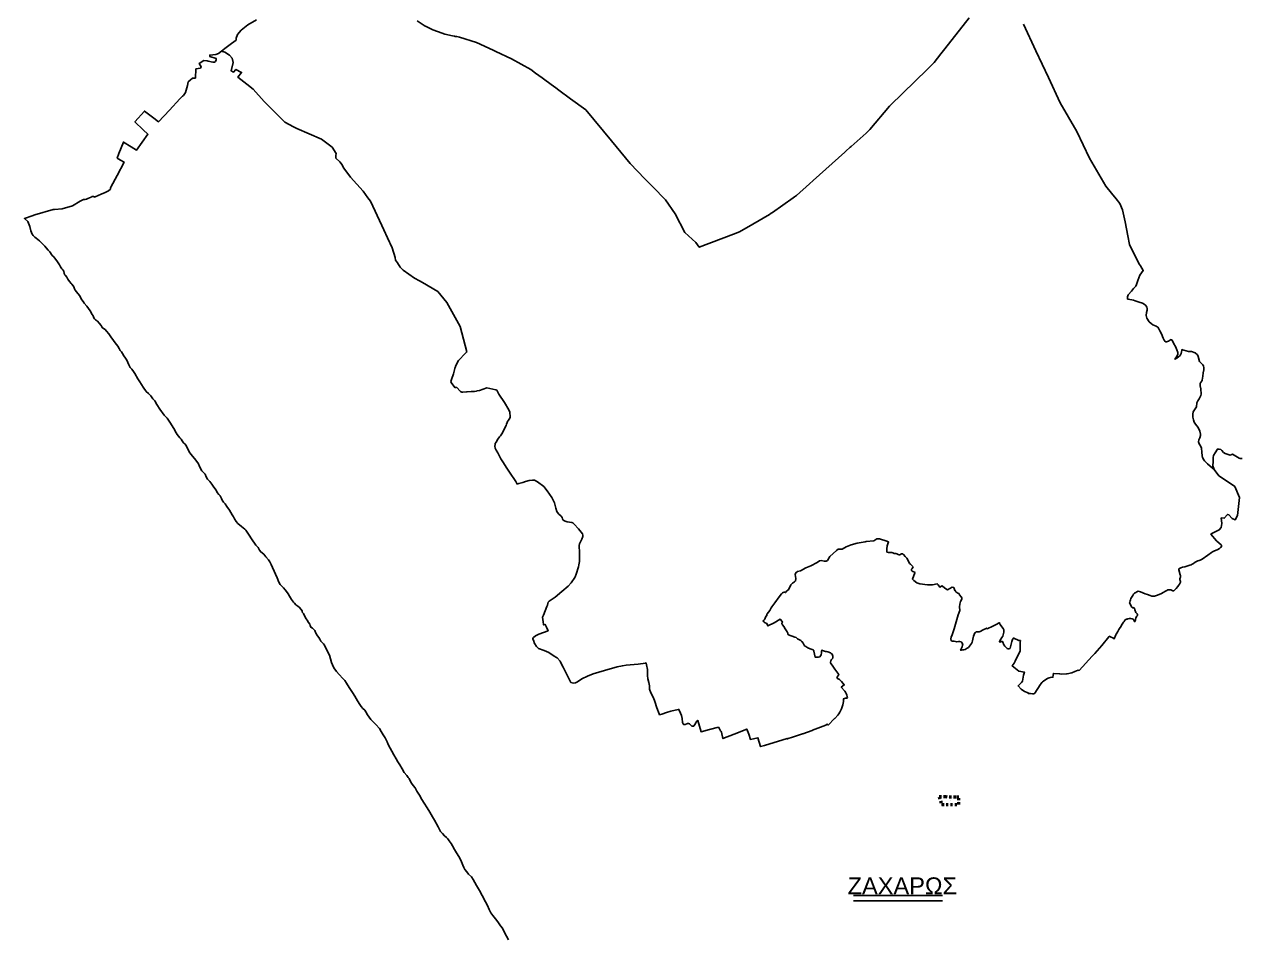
# Model space of a CAD drawing. Header units: metres. Extents: x 245125 to 394351, y 270578 to 4233311.
# Drawn here: x 286201 to 293415, y 4151223 to 4156643 of the extents above; entities that cross this region are included whole.
import ezdxf
from ezdxf.enums import TextEntityAlignment as Align
from ezdxf.lldxf.tags import DXFTag

# ---------------------------------------------------------------- set-up
doc = ezdxf.new("R2010")
doc.units = ezdxf.units.M
doc.linetypes.add('DASHDOT', pattern=[25.4, 12.7, -6.35, 0, -6.35])
for name, color, linetype in [('4495-(228-329)', 103, 'Continuous'), ('ASTOTA', 7, 'Continuous'), ('topo2013', 66, 'Continuous'), ('ΗΛΕΙΑ_Ονομασία ΟΤΑ_ΟΚΧΕ', 6, 'Continuous')]:
    doc.layers.add(name, color=color, linetype=linetype)
doc.styles.add('ARIAL', font='arial.ttf')
doc.styles.get("Standard").update_dxf_attribs({"font": 'arial.ttf'})
tags = doc.linetypes.add('HIDDEN', pattern=[0.375, 0.25, -0.125]).pattern_tags.tags
tags[6:7] = [DXFTag(74, 4), DXFTag(75, 0), DXFTag(340, '0'), DXFTag(46, 1.0), DXFTag(50, 0.0), DXFTag(44, 0.0), DXFTag(45, 0.0)]
tags[4:5] = [DXFTag(74, 4), DXFTag(75, 0), DXFTag(340, '0'), DXFTag(46, 1.0), DXFTag(50, 0.0), DXFTag(44, 0.0), DXFTag(45, 0.0)]

msp = doc.modelspace()

# ---------------------------------------------------------------- linework, layer by layer
at = {"layer": '4495-(228-329)', "color": 103}
for p, q in [((291114.3, 4151479), (291642.7, 4151479)), ((291114.3, 4151446.5), (291642.7, 4151446.5))]:
    msp.add_line(p, q, dxfattribs=at)
at = {"layer": 'ASTOTA', "color": 253, "linetype": 'HIDDEN', "ltscale": 300}
for points in [[(292122.6, 4156644.5), (292195, 4156487), (292270.2, 4156328.3), (292339.5, 4156178.5), (292438, 4156008.4), (292513.7, 4155849), (292610.4, 4155684.4), (292644.3, 4155641.7), (292670.2, 4155609.1), (292692.4, 4155581.1), (292708.5, 4155543.9), (292723.9, 4155472.7), (292740.1, 4155389.9), (292750.4, 4155337.5), (292790.2, 4155257.3), (292808.8, 4155219.9), (292815.8, 4155211.1), (292831.5, 4155184.5), (292832, 4155183.6), (292820.4, 4155170.3), (292812.2, 4155155.6), (292799.6, 4155124.5), (292792.1, 4155100.9), (292786.7, 4155091.9), (292773.5, 4155077.7), (292761, 4155061), (292742.2, 4155039), (292737.6, 4155028.6), (292737.8, 4155015.1), (292742.6, 4155014.1), (292774.4, 4155007.3), (292783.5, 4155004.9), (292790.3, 4155003), (292807.3, 4154995.7), (292826.9, 4154989.6), (292836.4, 4154984.4), (292845.9, 4154977), (292853.5, 4154966.5), (292854.9, 4154959.5), (292854.6, 4154949.5), (292851.7, 4154935.4), (292849.5, 4154916.9), (292851.8, 4154901.7), (292867, 4154880.3), (292878.5, 4154869.2), (292889.2, 4154862), (292897.8, 4154857.4), (292908.9, 4154853.1), (292913, 4154850.8), (292917.3, 4154847.9), (292921, 4154842.9), (292930.7, 4154826.8), (292939.9, 4154807.9), (292950.5, 4154782.1), (292955.9, 4154771.1), (292961.9, 4154762.8), (292964.2, 4154760.9), (292970.2, 4154760.5), (292975.6, 4154762.5), (292981.3, 4154765.3), (292992.6, 4154773.2), (292996.8, 4154774.2), (292999.7, 4154773.2), (293002, 4154770.9), (293013.5, 4154750.1), (293023.4, 4154732.6), (293029.8, 4154714.1), (293035.8, 4154698), (293036.9, 4154691.6), (293035.9, 4154687), (293033.7, 4154681.9), (293027.6, 4154671.7), (293023.6, 4154665.4), (293018.9, 4154658.1), (293030.9, 4154664.9), (293040.1, 4154671.7), (293045.7, 4154676.7), (293051.4, 4154683.8), (293055.6, 4154692.8), (293058.1, 4154701.2), (293059.8, 4154710.3), (293060.8, 4154715.6), (293063.7, 4154714.4), (293071.8, 4154710.9), (293099.3, 4154704.1), (293116.9, 4154703.2), (293138.8, 4154695), (293152.8, 4154684.7), (293157.1, 4154674), (293165.6, 4154644.6), (293173.3, 4154636), (293183.9, 4154624.8), (293188, 4154618), (293190.4, 4154607.4), (293189.7, 4154595.4), (293185.6, 4154577.5), (293185.1, 4154558.5), (293180.4, 4154534.6), (293178.7, 4154528.8), (293175.3, 4154524.6), (293170.7, 4154518.9), (293168.5, 4154515), (293167.8, 4154510), (293168.1, 4154505.6), (293168.5, 4154499.8), (293172.2, 4154482.7), (293173.6, 4154471.9), (293174.3, 4154460.9), (293173.8, 4154450), (293172.5, 4154443.9), (293167.7, 4154430.8), (293162.7, 4154422.3), (293155, 4154412), (293149.2, 4154400.4), (293147.1, 4154376.6), (293139.2, 4154363.6), (293126.8, 4154346.5), (293124.9, 4154331.5), (293126.2, 4154314.6), (293129.2, 4154299.2), (293134.2, 4154285.4), (293142.1, 4154272.3), (293157.4, 4154252.6), (293167.2, 4154231), (293171.4, 4154213.6), (293171.4, 4154206.7), (293166.4, 4154192.7), (293160.9, 4154179.3), (293158.4, 4154168.3), (293162.2, 4154156.8), (293170.7, 4154144.5), (293176.4, 4154131.4), (293178.8, 4154106.5), (293180.4, 4154085.7), (293182.3, 4154075.1), (293190.1, 4154062.3), (293195.4, 4154055.6), (293213.1, 4154038), (293227.2, 4154024.9), (293251, 4154003.5), (293279.7, 4153967.4), (293289.2, 4153960.8), (293373.8, 4153902.7), (293402.1, 4153837.3), (293389.6, 4153732.1), (293376, 4153705.3), (293358.6, 4153713.6), (293339.5, 4153735.9), (293330.9, 4153737.9), (293311.6, 4153715.7), (293293.7, 4153717.7), (293297.6, 4153683.2), (293292.9, 4153660.2), (293282.2, 4153647.6), (293269.8, 4153641.4), (293234, 4153622.1), (293232, 4153621), (293265.8, 4153580.7), (293296.1, 4153555.6), (293294.9, 4153549.9), (293293.3, 4153544.8), (293290.1, 4153541.3), (293284.2, 4153536.3), (293273.7, 4153530.3), (293249.8, 4153520.5), (293242.4, 4153516.8), (293236.3, 4153512.8), (293213.7, 4153496.2), (293180.5, 4153472.3), (293177, 4153470.2), (293173.4, 4153468.6), (293168.7, 4153466.8), (293163.8, 4153465.3), (293155.8, 4153462.1), (293151.3, 4153460.3), (293147.1, 4153458.5), (293143.6, 4153456.8), (293139.6, 4153454.2), (293129.2, 4153447.3), (293122.2, 4153443.4), (293114.9, 4153439.8), (293106.6, 4153436.6), (293095, 4153432.9), (293078.7, 4153428), (293064.8, 4153424.4), (293054, 4153421.6), (293049.6, 4153419.8), (293046.3, 4153418), (293044.8, 4153416.9), (293043.8, 4153415.9), (293043.1, 4153414.8), (293042.7, 4153413.5), (293042.7, 4153411.8), (293043, 4153409.3), (293050.8, 4153380.6), (293051.8, 4153376), (293052, 4153372), (293052, 4153367.2), (293051.6, 4153364.1), (293051, 4153361.8), (293048.6, 4153356.9), (293048.4, 4153355.1), (293048.4, 4153353), (293051.5, 4153340.7), (293051.9, 4153338.3), (293051.8, 4153336), (293051.4, 4153333.5), (293050.5, 4153331.8), (293046.5, 4153325.2), (293040.5, 4153316.6), (293036.6, 4153310.8), (293026.4, 4153299.5), (293014.6, 4153286.1), (293012.7, 4153284.7), (293011.6, 4153284.3), (293009.9, 4153284.2), (293008.1, 4153284.6), (293005.6, 4153285.9), (293002.9, 4153287.4), (292998.8, 4153289.3), (292994.9, 4153290.6), (292991, 4153291.2), (292987.1, 4153291.5), (292981.8, 4153291.3), (292977, 4153290), (292971, 4153287.9), (292963.7, 4153283.2), (292950, 4153275.7), (292939.6, 4153269.7), (292916.8, 4153259.1), (292904.6, 4153254.8), (292897.3, 4153253.7), (292888.7, 4153253.7), (292883.2, 4153254.3), (292873, 4153257.9), (292857.3, 4153263.2), (292842.1, 4153268), (292829.2, 4153272.7), (292814.7, 4153278.7), (292801.3, 4153283.3), (292793.5, 4153279.5), (292786.9, 4153276.1), (292779.4, 4153271.3), (292774.3, 4153265.1), (292769.3, 4153256.4), (292762.2, 4153245.4), (292758.2, 4153238.7), (292755.8, 4153232.3), (292754.6, 4153225.7), (292751.6, 4153217.6), (292750.8, 4153214.3), (292752.2, 4153210), (292764.4, 4153187.6), (292767, 4153185.1), (292768.8, 4153184.7), (292771.7, 4153185.2), (292775.1, 4153185.3), (292777.1, 4153184.3), (292778.8, 4153181.6), (292782.5, 4153171.9), (292788.1, 4153156.9), (292790.8, 4153152.8), (292793.1, 4153150), (292795.8, 4153147.7), (292797, 4153144.4), (292798, 4153139.2), (292793.2, 4153134.9), (292787.4, 4153124.5), (292783.4, 4153103.7), (292778.3, 4153103.7), (292776.5, 4153112.2), (292771.7, 4153116.1), (292766.1, 4153118.7), (292756.1, 4153121.1), (292748.9, 4153121.4), (292739.6, 4153119.8), (292735.3, 4153118), (292731.6, 4153116.4), (292724.1, 4153112.5), (292720.7, 4153107.1), (292718.5, 4153103.7), (292715.3, 4153098.9), (292707.1, 4153086.8), (292696.6, 4153069.8), (292695.7, 4153068.6), (292686.9, 4153056.2), (292680.1, 4153044.1), (292674.8, 4153033.6), (292671.8, 4153027.9), (292669.5, 4153023.7), (292659.2, 4153001.4), (292650.6, 4153006.7), (292641.9, 4153011.1), (292639, 4153012.4), (292638.1, 4153012.9), (292634.1, 4153014.4), (292629.8, 4153015.4), (292628.6, 4153013.7), (292627.3, 4153011.9), (292585.2, 4152960), (292544.6, 4152914.2), (292528.7, 4152896.9), (292452.2, 4152813.4), (292446.1, 4152815.2), (292426.6, 4152806.6), (292408.3, 4152799.8), (292381, 4152793.9), (292376.3, 4152793.6), (292346.7, 4152791.8), (292337.4, 4152793.2), (292336.2, 4152793.4), (292301, 4152795.9), (292299.5, 4152796), (292296.5, 4152772.9), (292295.7, 4152772.8), (292289.2, 4152772.4), (292281.8, 4152771.6), (292274.7, 4152770.2), (292268.4, 4152768.3), (292263.5, 4152765.9), (292253.8, 4152759.6), (292239.6, 4152750.3), (292233.9, 4152745.6), (292230.2, 4152741.3), (292225.7, 4152736.2), (292220.1, 4152727.3), (292190, 4152678.8), (292184.9, 4152675.3), (292174.5, 4152674.7), (292164.3, 4152676.4), (292149.7, 4152675.7), (292149.6, 4152680.2), (292128.7, 4152687.6), (292108.7, 4152702.4), (292089.6, 4152721.3), (292110, 4152740.8), (292115.3, 4152750.2), (292121.8, 4152785.9), (292127, 4152803), (292094.1, 4152809.4), (292055.2, 4152840.3), (292066.2, 4152857.1), (292072.7, 4152868.4), (292101.5, 4152929.3), (292102.5, 4152935.1), (292102.7, 4152940.8), (292103.1, 4152978.3), (292103.2, 4152989.7), (292094.9, 4152990.5), (292065.1, 4153003.8), (292062.6, 4153004.9), (292057.5, 4152996.8), (292053, 4152985), (292042.7, 4152945.5), (292040.1, 4152942.7), (292035.3, 4152941.4), (292031.5, 4152941), (292025.9, 4152943.5), (292018.4, 4152948.6), (292011.5, 4152956.1), (292004.6, 4152965.5), (292000.3, 4152980.8), (291998, 4152984.1), (291993, 4152985.5), (291990.2, 4152984.9), (291986.8, 4152982.7), (291983.2, 4152980.8), (291980.1, 4152983.5), (291980, 4152986.4), (291980.8, 4152988.9), (291988, 4152998.6), (291994.5, 4153007.5), (291998.7, 4153015.3), (292002, 4153025.1), (292005.2, 4153040.7), (292005.8, 4153050.2), (292005.3, 4153054), (292004.3, 4153057.6), (292001.6, 4153061.8), (291994.2, 4153071.1), (291983.8, 4153084.5), (291981.3, 4153089.9), (291979.3, 4153096.9), (291977.2, 4153096.3), (291960.8, 4153086.4), (291944.9, 4153077.8), (291940.9, 4153075.7), (291906.1, 4153060.2), (291903.8, 4153064), (291883.1, 4153053.9), (291864.6, 4153044.6), (291859.2, 4153042), (291854.4, 4153041.8), (291845.9, 4153042.3), (291842.1, 4153041.6), (291838.1, 4153039), (291834.3, 4153035.5), (291826.2, 4153016.7), (291821.9, 4152998.6), (291820.2, 4152988.1), (291818.1, 4152981), (291813.6, 4152973.6), (291808.5, 4152965.1), (291802.6, 4152956.8), (291795.7, 4152949), (291788.9, 4152944.2), (291782.8, 4152940.5), (291775.8, 4152938.2), (291767.7, 4152936.2), (291760.5, 4152934.7), (291752.9, 4152932.9), (291749.3, 4152932.8), (291758.1, 4152952.2), (291761, 4152963.6), (291762, 4152968.9), (291760.5, 4152969.2), (291759.8, 4152972.5), (291752.2, 4152982.9), (291743.3, 4152984.7), (291736, 4152984.2), (291725.9, 4152982.5), (291711.4, 4152986.6), (291707.2, 4152986.5), (291699.3, 4152986), (291692.5, 4152990.4), (291691.1, 4153001), (291694.1, 4153010.3), (291700.1, 4153025), (291711.1, 4153058.8), (291735.7, 4153142.7), (291744.1, 4153168.4), (291743, 4153190.6), (291745.5, 4153205.1), (291748.4, 4153221.3), (291754.4, 4153231.6), (291756.4, 4153237.9), (291756.6, 4153243.9), (291753, 4153250.4), (291743, 4153260.8), (291739.1, 4153268.4), (291739.3, 4153269.7), (291733.1, 4153271.8), (291727.7, 4153274.9), (291720.9, 4153279.6), (291718.2, 4153282.4), (291716.3, 4153286.5), (291715.9, 4153287.5), (291708.3, 4153304.7), (291699.8, 4153305.9), (291670.6, 4153291.5), (291655, 4153300.7), (291640.1, 4153314.1), (291637, 4153312.6), (291625.9, 4153307.5), (291615.7, 4153319.6), (291610.9, 4153327), (291582.5, 4153321), (291553.3, 4153320.4), (291508.6, 4153326.1), (291490.4, 4153332.6), (291472.8, 4153346.8), (291464.1, 4153354.6), (291478.7, 4153391.7), (291479.3, 4153393.2), (291462.3, 4153402.2), (291458.8, 4153404.6), (291457.7, 4153408.7), (291458.5, 4153412.8), (291461.6, 4153417), (291465.7, 4153423.6), (291467.4, 4153426.6), (291467, 4153428.9), (291464, 4153431.9), (291459.7, 4153435.4), (291452.3, 4153442.3), (291447.3, 4153447.2), (291442.3, 4153457.2), (291430.2, 4153478.4), (291427.3, 4153483.2), (291420.5, 4153489.1), (291410.1, 4153500.2), (291406.4, 4153503.4), (291402.8, 4153504.8), (291399.2, 4153504.7), (291395.5, 4153503), (291390, 4153499.2), (291387.4, 4153497.8), (291384.6, 4153497.9), (291379.5, 4153499.5), (291371.9, 4153503.4), (291364.5, 4153505.5), (291355, 4153506.7), (291348.6, 4153509.8), (291341.7, 4153512.3), (291336.4, 4153512.2), (291327.9, 4153511.7), (291321.4, 4153511.9), (291312.3, 4153514.5), (291312.9, 4153520.7), (291312.7, 4153533.7), (291314.2, 4153552.4), (291317.8, 4153563.6), (291322.4, 4153575.1), (291320.8, 4153575.8), (291320.2, 4153576.1), (291312.2, 4153579.9), (291269.3, 4153593.4), (291252.7, 4153593.7), (291234.9, 4153581.2), (291188.8, 4153576.9), (291183.2, 4153575.9), (291136.9, 4153568.2), (291101.5, 4153556.9), (291071.3, 4153546.8), (291047.1, 4153531.2), (291032.5, 4153531.5), (291023.3, 4153531.6), (291013.3, 4153523.2), (290974, 4153487.7), (290960.2, 4153464.3), (290952.3, 4153461.4), (290940.7, 4153461.8), (290923.2, 4153464.3), (290913.8, 4153462), (290899, 4153452.7), (290861.1, 4153433.3), (290832, 4153420.8), (290800.7, 4153403.8), (290781.8, 4153399.8), (290772.3, 4153391.8), (290769.7, 4153381.9), (290772.6, 4153357.7), (290771.4, 4153344), (290765.6, 4153337.6), (290752.4, 4153330.2), (290743.2, 4153320.6), (290729.9, 4153291.3), (290720.5, 4153285.7), (290713.6, 4153276.2), (290712.2, 4153274.2), (290708, 4153276.2), (290703.2, 4153276.5), (290697.8, 4153275.2), (290693.3, 4153272.7), (290687.3, 4153267.2), (290674.3, 4153249), (290648.5, 4153213.8), (290630.8, 4153190.5), (290625.8, 4153183.6), (290618.4, 4153169.2), (290603.8, 4153148.8), (290600.9, 4153144.7), (290602.3, 4153143.7), (290595, 4153132.2), (290590.7, 4153123.6), (290588.2, 4153117.7), (290586.3, 4153114.7), (290582.9, 4153110.6), (290578.4, 4153105.1), (290585.2, 4153099.3), (290591.8, 4153096.3), (290601, 4153091.5), (290606.2, 4153077.4), (290644.7, 4153095), (290680.1, 4153116.7), (290692.6, 4153102.3), (290694.2, 4153100.5), (290692.5, 4153099.1), (290691.1, 4153095.7), (290690.6, 4153092.8), (290690.7, 4153089.7), (290691.6, 4153087.2), (290694.3, 4153083), (290702.3, 4153072.7), (290710.6, 4153060.6), (290721.5, 4153042.1), (290724.7, 4153034.9), (290726.2, 4153030.2), (290726.6, 4153025.4), (290730.4, 4153024.1), (290766.1, 4153011.3), (290774.4, 4153007.4), (290782.2, 4153001.3), (290802.6, 4152991.1), (290809.2, 4152983.8), (290816.6, 4152973.9), (290821.4, 4152963.5), (290825.1, 4152958.4), (290831.4, 4152954.6), (290844.4, 4152947.5), (290858.2, 4152940.9), (290870.1, 4152937.6), (290875.8, 4152934.7), (290878.6, 4152931.4), (290879, 4152927.4), (290886.9, 4152892.6), (290896.9, 4152891.2), (290906.4, 4152891.2), (290915.3, 4152894.5), (290919.4, 4152898.8), (290921.8, 4152902.6), (290923.4, 4152908.4), (290924, 4152916.3), (290925.8, 4152925.4), (290927, 4152931.7), (290927.4, 4152934), (290936.8, 4152929.2), (290942.4, 4152926.7), (290948.4, 4152925.4), (290954, 4152924.9), (290961.7, 4152923.5), (290968.2, 4152922), (290973.2, 4152920.4), (290978.3, 4152918), (290982.9, 4152914.3), (290985.7, 4152911.1), (290989.2, 4152906.6), (290990.8, 4152903.5), (290992.3, 4152898.7), (290993.1, 4152893.3), (290992.8, 4152889.7), (290991.9, 4152886.2), (290987.9, 4152882), (290983.8, 4152877.1), (290980.5, 4152869.4), (290978.5, 4152862.4), (290977.8, 4152857), (290979.9, 4152854.2), (290987.2, 4152844.3), (291004.5, 4152821.3), (291027.5, 4152788.5), (291017, 4152772.9), (291016, 4152769.9), (291017.1, 4152766.8), (291019.4, 4152765), (291032.5, 4152758.8), (291042.6, 4152748.5), (291059.8, 4152726.9), (291041.8, 4152713.5), (291062.5, 4152691.1), (291066.6, 4152685), (291073.4, 4152671.9), (291075.7, 4152666), (291077.4, 4152658.4), (291077.7, 4152657.2), (291078.3, 4152650.7), (291072.3, 4152649.5), (291066.9, 4152648.3), (291061.2, 4152646.8), (291054.8, 4152644.6), (291055.2, 4152629.7), (291051.6, 4152609), (291042.6, 4152585.5), (291033.2, 4152565.6), (291032.9, 4152565), (291028.4, 4152555.3), (291022.3, 4152547.4), (291004.2, 4152529), (291002.8, 4152527.6), (290965.4, 4152489.4), (290959, 4152494.9), (290957.9, 4152493.9), (290951.2, 4152487.9), (290871.4, 4152458.6), (290869, 4152457.7), (290814.2, 4152438.3), (290813.1, 4152437.9), (290747.8, 4152416), (290733.1, 4152411.4), (290723.3, 4152407.4), (290722.3, 4152409.7), (290586.7, 4152368.8), (290562.6, 4152361.6), (290548.2, 4152414.6), (290504.1, 4152404.5), (290493.7, 4152435.9), (290482.1, 4152465.4), (290408.3, 4152435.2), (290340.9, 4152409.2), (290332.5, 4152446.8), (290331.4, 4152450.3), (290326.4, 4152456), (290324.2, 4152459.9), (290320.8, 4152467.1), (290318.7, 4152470.6), (290313.7, 4152476.4), (290261.5, 4152463.5), (290211.1, 4152449.5), (290191.3, 4152516.9), (290185, 4152511.3), (290180, 4152502), (290175.2, 4152491.8), (290171.2, 4152486.4), (290167.8, 4152483.5), (290164.7, 4152482.3), (290160.9, 4152482), (290157.2, 4152482.3), (290153.9, 4152484.3), (290146.9, 4152493.3), (290142.5, 4152497.1), (290137, 4152498.2), (290131.7, 4152497.8), (290127.1, 4152496.6), (290117.4, 4152493.4), (290113, 4152493), (290109.3, 4152493.4), (290105.9, 4152495.2), (290104.3, 4152497.6), (290101.9, 4152505), (290098.5, 4152528.1), (290094.4, 4152546.2), (290089.2, 4152560.4), (290080.3, 4152582.3), (290076.1, 4152581.2), (290032.6, 4152571.1), (290006.6, 4152563.9), (289978.1, 4152554.1), (289965.2, 4152550.2), (289962.9, 4152555.5), (289949.9, 4152590.6), (289937.8, 4152628.8), (289928.5, 4152651.6), (289916, 4152676.5), (289907.1, 4152695.3), (289905.9, 4152702), (289906, 4152711.4), (289905.8, 4152722.3), (289901.1, 4152741.4), (289895.8, 4152763.6), (289894.2, 4152783.5), (289894.7, 4152802.1), (289893.1, 4152818.8), (289888, 4152845.4), (289886.3, 4152857.6), (289882.4, 4152857.2), (289838, 4152850.9), (289768.4, 4152844.4), (289745.2, 4152840.9), (289714, 4152833.6), (289638.8, 4152812.5), (289572.1, 4152792.5), (289539.1, 4152779.9), (289504.9, 4152762.8), (289478.6, 4152745.5), (289467.7, 4152740.3), (289456.7, 4152738.1), (289447.9, 4152739.1), (289440.4, 4152741.8), (289438.2, 4152745.2), (289436.2, 4152749.1), (289395.5, 4152828.4), (289393.6, 4152832), (289390.6, 4152837.9), (289376.2, 4152867.3), (289358.2, 4152886.9), (289354.2, 4152889.3), (289340.7, 4152897.4), (289326.9, 4152907.3), (289311.5, 4152918.4), (289309, 4152920.2), (289282, 4152930.8), (289249, 4152943.7), (289235.3, 4152954.3), (289225.4, 4152971.1), (289224.3, 4152972.9), (289217.6, 4152993.1), (289217, 4152994.8), (289215.1, 4152998.9), (289213.8, 4153001.6), (289218.1, 4153007.6), (289230.4, 4153018.1), (289249.7, 4153027.3), (289250.3, 4153027.6), (289276.7, 4153037.9), (289305.2, 4153048.1), (289295.8, 4153068.9), (289288.2, 4153085.3), (289278.1, 4153083.4), (289277.7, 4153086.7), (289272.7, 4153128.1), (289274.1, 4153132), (289277.5, 4153141.5), (289296.9, 4153191.6), (289300.4, 4153200.7), (289303.3, 4153209.2), (289306, 4153216.9), (289311.8, 4153223), (289347.2, 4153247.2), (289386.7, 4153280.4), (289424.4, 4153312), (289440.9, 4153332), (289463.1, 4153364.5), (289465, 4153368.7), (289471.4, 4153383), (289484.3, 4153427.8), (289487.5, 4153439.1), (289490.5, 4153458.3), (289491, 4153469.7), (289490.9, 4153481.1), (289490.4, 4153521.9), (289489.7, 4153542.7), (289489.3, 4153554.1), (289491.9, 4153564.3), (289505.7, 4153592.2), (289511.2, 4153607.6), (289511.3, 4153610.2), (289511.6, 4153615.9), (289508, 4153623.8), (289485.1, 4153652.6), (289460, 4153680.3), (289451.6, 4153688.2), (289445.8, 4153690.7), (289418.6, 4153694.8), (289406.7, 4153698.1), (289395, 4153704.5), (289390.8, 4153712.6), (289388.4, 4153720.6), (289382, 4153728.2), (289367, 4153742), (289355.9, 4153756.2), (289351.3, 4153776), (289342.2, 4153806.3), (289326.2, 4153838.6), (289299.9, 4153878.7), (289279.8, 4153903.3), (289242.5, 4153931), (289223.8, 4153940.1), (289211.7, 4153940.7), (289191.8, 4153938.2), (289170.5, 4153933.7), (289155.6, 4153927.9), (289131.8, 4153920.9), (289125.5, 4153918.9), (289124.4, 4153918.5), (289120.9, 4153917.9), (289113.1, 4153932.7), (289076.1, 4153987.9), (289056.9, 4154017.3), (289040.7, 4154044.2), (289024.6, 4154068.2), (289006.3, 4154102.8), (288996.7, 4154118), (288991.9, 4154130), (288990, 4154143.5), (288990.3, 4154151.7), (288992.2, 4154158.1), (288997.6, 4154166.5), (289007.5, 4154183.6), (289017.2, 4154198.3), (289022.9, 4154204.7), (289030.9, 4154216.1), (289036.6, 4154225.4), (289047.3, 4154247.1), (289056, 4154265.6), (289059.1, 4154272.9), (289062.3, 4154282.1), (289064.9, 4154288.3), (289069.6, 4154296.8), (289074, 4154303), (289079.4, 4154311.6), (289080, 4154315.7), (289077.2, 4154343.5), (289072.7, 4154357.5), (289045.7, 4154401.1), (289013.3, 4154451), (289000.5, 4154475.3), (288995.7, 4154476.4), (288942.3, 4154487.7), (288921, 4154480), (288897.8, 4154473.4), (288883.5, 4154469.9), (288879.7, 4154469), (288867.5, 4154466.5), (288849.8, 4154466), (288825.5, 4154465.2), (288822.2, 4154465), (288800.5, 4154463.1), (288794.4, 4154463), (288789.9, 4154464), (288786, 4154466.6), (288761.6, 4154491.4), (288759.2, 4154491.3), (288755.8, 4154491.2), (288751.8, 4154491.1), (288729.6, 4154519.2), (288729.2, 4154525.4), (288732.5, 4154538.1), (288743.6, 4154572.1), (288752.8, 4154603.1), (288753.1, 4154604.3), (288755.8, 4154613.6), (288756.9, 4154617.6), (288774.5, 4154650.8), (288816, 4154693.6), (288823.5, 4154701.3), (288783.5, 4154852.6), (288704.7, 4154995.1), (288651.9, 4155058.6), (288559.8, 4155112.2), (288543.8, 4155122.3), (288513.1, 4155137.9), (288446, 4155185.1), (288427.5, 4155203.7), (288411.6, 4155229.8), (288400, 4155244.8), (288399.4, 4155261.7), (288381.6, 4155318.7), (288369.4, 4155344.5), (288365.8, 4155352), (288318.9, 4155451.2), (288252.7, 4155595.8), (288236.6, 4155614.6), (288210, 4155654), (288134.8, 4155736.4), (288105.5, 4155775.6), (288093.1, 4155793.1), (288084.6, 4155809.9), (288069.9, 4155828.6), (288047.1, 4155849.9), (288047.1, 4155865.9), (288049.5, 4155877.8), (288026.3, 4155914.5), (287961.8, 4155962), (287816.7, 4156026.4), (287797, 4156035.2), (287744.7, 4156063.5), (287622.4, 4156184.9), (287556.5, 4156258.3), (287519.4, 4156287.9), (287465.9, 4156330.6), (287488.6, 4156358.4), (287455, 4156376.3), (287441.1, 4156360.5), (287427.4, 4156367.2), (287439.1, 4156417.2), (287432.7, 4156443.2), (287416.8, 4156460), (287389.9, 4156477.8), (287370.3, 4156483.8), (287388.5, 4156500.4), (287429.1, 4156530.2), (287457.2, 4156549.3), (287456, 4156561.6), (287464.2, 4156582), (287485.6, 4156608.2), (287526.3, 4156640.5), (287577.3, 4156670.1)], [(288528.5, 4156664.2), (288575.5, 4156633.2), (288578.4, 4156631.3), (288581.7, 4156629.7), (288621.8, 4156610), (288676.4, 4156589.8), (288692.2, 4156584), (288738.3, 4156575.1), (288749.4, 4156573), (288754.8, 4156571.9), (288763.3, 4156570.3), (288780.5, 4156567), (288880.8, 4156535.7), (288980.3, 4156489.5), (288994.7, 4156482.8), (289088.9, 4156439), (289201.8, 4156375), (289230.5, 4156354.1), (289269.4, 4156325.8), (289277.3, 4156320.1), (289322.7, 4156287), (289351.3, 4156266), (289369.1, 4156253), (289438.2, 4156202.3), (289527.9, 4156136.5), (289680, 4155951.7), (289790.3, 4155817.5), (289877.7, 4155727.9), (289924.6, 4155679.8), (290000.4, 4155602), (290057.3, 4155520.5), (290115.7, 4155410), (290181, 4155348.9), (290200.9, 4155322.1), (290403.4, 4155399.3), (290439.3, 4155413), (290518, 4155458.6), (290616.5, 4155515.7), (290627.2, 4155523.3), (290634.5, 4155528.3), (290757.4, 4155614.5), (290765.9, 4155620.5), (290776.2, 4155627.8), (290853, 4155696.8), (290875.5, 4155717), (291062.8, 4155885.4), (291069.4, 4155891.3), (291094.9, 4155914.2), (291100.9, 4155919.6), (291188.9, 4155998.8), (291212.3, 4156019.8), (291328.3, 4156157.3), (291334.5, 4156163.4), (291550.5, 4156376.1), (291591.9, 4156416.9), (291632.4, 4156468.3), (291656, 4156498.4), (291799.6, 4156680.9)], [(289069.6, 4151216.7), (289058.2, 4151237.5), (289044.7, 4151263.8), (289035.3, 4151285.7), (289022.8, 4151300), (289006.9, 4151323.3), (288993.4, 4151340), (288976.9, 4151360.2), (288965.7, 4151376.2), (288955.2, 4151396.2), (288945.3, 4151419.7), (288933.6, 4151440.5), (288914.7, 4151478.4), (288898.8, 4151508.9), (288879.8, 4151538.4), (288861.2, 4151574), (288850.9, 4151588.7), (288834, 4151605.3), (288822.5, 4151619.7), (288811.3, 4151634), (288805.6, 4151645.2), (288798.9, 4151658.9), (288790.9, 4151679.2), (288783.5, 4151695.5), (288775.7, 4151710.5), (288761.9, 4151731.9), (288749.4, 4151751.1), (288737.6, 4151773.2), (288730.5, 4151786.4), (288718.7, 4151802.7), (288709.9, 4151814.8), (288702.4, 4151822.8), (288691.1, 4151833.6), (288678.7, 4151847.1), (288667.8, 4151858.7), (288652.6, 4151886.9), (288632.5, 4151926.4), (288620.2, 4151944.8), (288603.3, 4151973.6), (288589, 4151997.7), (288571.2, 4152026.4), (288556.6, 4152047.3), (288542.1, 4152074.1), (288527.7, 4152097.8), (288516.9, 4152116.7), (288504.6, 4152131.2), (288495.6, 4152144.7), (288487.1, 4152158.6), (288481.4, 4152172.1), (288476.4, 4152178.3), (288467.5, 4152189.7), (288453, 4152208.5), (288441.1, 4152230.4), (288426.2, 4152253.5), (288414.6, 4152272.1), (288404.6, 4152288.8), (288391.5, 4152313), (288358.1, 4152374.8), (288350.5, 4152390.4), (288338.8, 4152412.7), (288328.3, 4152430.6), (288316.6, 4152451.2), (288305, 4152468.2), (288284.3, 4152493.4), (288267.4, 4152509.1), (288254.2, 4152522.3), (288244, 4152535.5), (288234.8, 4152550.5), (288225.3, 4152566.8), (288218, 4152577.4), (288207.7, 4152586.6), (288196.6, 4152599.9), (288188.6, 4152610.7), (288176, 4152632.5), (288159.3, 4152660.4), (288146.5, 4152681.4), (288125.3, 4152712.8), (288110.9, 4152738.4), (288100.2, 4152753.5), (288089, 4152766), (288066.7, 4152789.5), (288050.4, 4152807.7), (288035.3, 4152828.6), (288026.5, 4152845.6), (288021.9, 4152859.4), (288016.4, 4152882), (288009.3, 4152902.8), (288000.6, 4152922.3), (287979.8, 4152962.1), (287974.2, 4152970.9), (287958.5, 4152986.7), (287952.8, 4152997.7), (287947, 4153008.1), (287937.9, 4153018.8), (287928.6, 4153034), (287922.5, 4153049.8), (287917.3, 4153056), (287909.6, 4153062.8), (287899.6, 4153068.8), (287895, 4153079.5), (287892.1, 4153087.8), (287886, 4153096.5), (287876.7, 4153110.4), (287871, 4153119.8), (287864.1, 4153133.6), (287854.7, 4153150), (287848.5, 4153158.1), (287847, 4153166.4), (287840.2, 4153176.3), (287831.9, 4153186.5), (287821.7, 4153194), (287809.6, 4153202.9), (287801.7, 4153211.6), (287796.5, 4153217.9), (287791.1, 4153226.4), (287784.8, 4153233.4), (287772.9, 4153252.6), (287763.7, 4153268.2), (287754.2, 4153280.3), (287746.1, 4153291.3), (287737.7, 4153301.9), (287724.7, 4153313.8), (287716.9, 4153322.8), (287708.7, 4153337.3), (287698.6, 4153362.8), (287688.7, 4153383.8), (287663.3, 4153441.9), (287655.4, 4153456.6), (287648.3, 4153468.4), (287632.8, 4153486.1), (287619.6, 4153501.4), (287602.5, 4153515.6), (287594.4, 4153525.6), (287586, 4153542.3), (287572.2, 4153556.7), (287547.7, 4153594.1), (287534.1, 4153615.9), (287513.8, 4153643.9), (287508.6, 4153650.5), (287487.5, 4153667), (287466.9, 4153684.4), (287455.9, 4153696.7), (287446, 4153711.5), (287441.7, 4153722.9), (287432.8, 4153736.5), (287416.3, 4153763.4), (287401, 4153785.3), (287390.5, 4153801.1), (287381.1, 4153810.1), (287373, 4153821.6), (287369.4, 4153832.3), (287362.3, 4153848.4), (287353, 4153855.9), (287344.4, 4153867.9), (287337.8, 4153881.7), (287323.9, 4153900.5), (287313.2, 4153916.6), (287300.6, 4153933.1), (287286.5, 4153947.9), (287279.3, 4153961.3), (287271.9, 4153976.2), (287262.7, 4153987.2), (287252.7, 4153996.5), (287240.2, 4154022.8), (287233.1, 4154038.4), (287223.1, 4154052.1), (287209.9, 4154069.2), (287197.9, 4154083.8), (287182.5, 4154102.2), (287170, 4154124.1), (287161.8, 4154142.7), (287154.3, 4154154.7), (287144.8, 4154162.7), (287136.6, 4154174.4), (287130.4, 4154184.4), (287122.3, 4154191.8), (287113.9, 4154201.4), (287106.7, 4154212.5), (287100.9, 4154221), (287086.3, 4154246.8), (287073.3, 4154268.2), (287067.7, 4154278.4), (287047.3, 4154307.6), (287030.7, 4154327), (287004.5, 4154361.3), (286987, 4154389), (286973.9, 4154411.1), (286963.6, 4154423.9), (286950.7, 4154440.7), (286937.4, 4154454.5), (286923.5, 4154466.6), (286905.8, 4154491.6), (286894.9, 4154508.4), (286886, 4154523.7), (286874.8, 4154541.6), (286856.3, 4154573.9), (286847.5, 4154586), (286838.7, 4154598.2), (286829.1, 4154608.1), (286820.2, 4154624.5), (286814.3, 4154638.3), (286809.1, 4154652.8), (286800.9, 4154665.2), (286790, 4154678.9), (286783.7, 4154691), (286776.8, 4154702.5), (286769.1, 4154710.6), (286764, 4154720.7), (286756, 4154735.1), (286746.7, 4154744.5), (286739.5, 4154754.7), (286729.9, 4154769.3), (286714.4, 4154791.5), (286701.9, 4154808.1), (286687.6, 4154824), (286680.6, 4154833.2), (286664, 4154843.4), (286659.9, 4154849.7), (286655.8, 4154857.6), (286644.2, 4154871.8), (286635.7, 4154882.6), (286623.1, 4154890.9), (286616.8, 4154896.9), (286613.3, 4154903.9), (286609, 4154916), (286603.5, 4154923.5), (286591.6, 4154944.5), (286571.8, 4154973.3), (286556.3, 4154990.4), (286549.7, 4154999.5), (286542.4, 4155010), (286536.1, 4155019.5), (286529.6, 4155033.1), (286518.6, 4155047.5), (286510.4, 4155058.3), (286502.8, 4155066.5), (286498.6, 4155074.9), (286494.6, 4155086.4), (286491.1, 4155092.1), (286482.8, 4155102), (286477.9, 4155107.4), (286468.6, 4155119.4), (286459.8, 4155132.3), (286452.9, 4155143.8), (286446, 4155153.9), (286441, 4155159.1), (286437.2, 4155166.9), (286434.5, 4155179.1), (286429.5, 4155186.9), (286423.1, 4155193.8), (286416.4, 4155205.9), (286410.2, 4155217), (286401.3, 4155229.8), (286396.9, 4155235.5), (286388.5, 4155248.5), (286380.3, 4155259.6), (286375.3, 4155265.6), (286368.4, 4155271), (286362.1, 4155277.9), (286356.8, 4155287.8), (286351.6, 4155294.4), (286342.3, 4155305.2), (286331.4, 4155318), (286322.3, 4155327.8), (286317.2, 4155334.7), (286299.6, 4155351.5), (286292.1, 4155359.4), (286280.9, 4155368.6), (286271.1, 4155375.8), (286262.8, 4155382.1), (286254.6, 4155390.6), (286248.2, 4155399), (286240.6, 4155419.7), (286233.7, 4155445.1), (286221.9, 4155474.9), (286201.4, 4155491.9), (286247.5, 4155508.5), (286262.8, 4155513), (286371.2, 4155544.9), (286380.7, 4155545.7), (286424.9, 4155549.5), (286486.9, 4155567.8), (286533, 4155595.3), (286551.4, 4155604.5), (286561.1, 4155605.6), (286568.7, 4155607.4), (286577.6, 4155610.5), (286596.5, 4155619.4), (286602, 4155621.6), (286606.4, 4155622.3), (286610.2, 4155622.4), (286613.3, 4155621.6), (286615.5, 4155620.8), (286618.5, 4155619.1), (286620.3, 4155620), (286656.2, 4155636.7), (286681.1, 4155646.3), (286700.1, 4155656.6), (286711, 4155666.3), (286711.2, 4155673.8), (286713.4, 4155677.5), (286750.5, 4155747.4), (286792.5, 4155826.9), (286772, 4155838.8), (286751.7, 4155850.6), (286762, 4155876.7), (286788.7, 4155944.8), (286833.9, 4155916.6), (286865, 4155897.1), (286933.9, 4155991.4), (286906, 4156017.9), (286857, 4156064.6), (286912.4, 4156129.3), (286967.7, 4156087.1), (286995.6, 4156065.8), (287060.7, 4156134.4), (287123.6, 4156200.8), (287139.3, 4156217.4), (287143.9, 4156222.2), (287156.4, 4156238.9), (287168.6, 4156280.5), (287171.8, 4156301.5), (287183.8, 4156311.9), (287197.5, 4156323.8), (287215.5, 4156324.9), (287218.4, 4156378.4), (287231.9, 4156381), (287244.6, 4156383.3), (287249.3, 4156390.9), (287237.7, 4156411.9), (287264.6, 4156429.5), (287284.8, 4156426.4), (287291.5, 4156425.4), (287317.5, 4156419.1), (287327.2, 4156418.7), (287333.9, 4156423.1), (287338.9, 4156432.2), (287338.1, 4156439.7), (287300.1, 4156453.1), (287299.7, 4156460.8), (287335.6, 4156464.9), (287351, 4156470.3), (287370.3, 4156483.8), (287389.9, 4156477.8), (287416.8, 4156460), (287432.7, 4156443.2), (287439.1, 4156417.2), (287427.4, 4156367.2), (287441.1, 4156360.5), (287455, 4156376.3), (287488.6, 4156358.4), (287465.9, 4156330.6), (287519.4, 4156287.9), (287556.5, 4156258.3), (287622.4, 4156184.9), (287744.7, 4156063.5), (287797, 4156035.2), (287816.7, 4156026.4), (287961.8, 4155962), (288026.3, 4155914.5), (288049.5, 4155877.8), (288047.1, 4155865.9), (288047.1, 4155849.9), (288069.9, 4155828.6), (288084.6, 4155809.9), (288093.1, 4155793.1), (288105.5, 4155775.6), (288134.8, 4155736.4), (288210, 4155654), (288236.6, 4155614.6), (288252.7, 4155595.8), (288318.9, 4155451.2), (288365.8, 4155352), (288369.4, 4155344.5), (288381.6, 4155318.7), (288399.4, 4155261.7), (288400, 4155244.8), (288411.6, 4155229.8), (288427.5, 4155203.7), (288446, 4155185.1), (288513.1, 4155137.9), (288543.8, 4155122.3), (288559.8, 4155112.2), (288651.9, 4155058.6), (288704.7, 4154995.1), (288783.5, 4154852.6), (288823.5, 4154701.3), (288816, 4154693.6), (288774.5, 4154650.8), (288756.9, 4154617.6), (288755.8, 4154613.6), (288753.1, 4154604.3), (288752.8, 4154603.1), (288743.6, 4154572.1), (288732.5, 4154538.1), (288729.2, 4154525.4), (288729.6, 4154519.2), (288751.8, 4154491.1), (288755.8, 4154491.2), (288759.2, 4154491.3), (288761.6, 4154491.4), (288786, 4154466.6), (288789.9, 4154464), (288794.4, 4154463), (288800.5, 4154463.1), (288822.2, 4154465), (288825.5, 4154465.2), (288849.8, 4154466), (288867.5, 4154466.5), (288879.7, 4154469), (288883.5, 4154469.9), (288897.8, 4154473.4), (288921, 4154480), (288942.3, 4154487.7), (288995.7, 4154476.4), (289000.5, 4154475.3), (289013.3, 4154451), (289045.7, 4154401.1), (289072.7, 4154357.5), (289077.2, 4154343.5), (289080, 4154315.7), (289079.4, 4154311.6), (289074, 4154303), (289069.6, 4154296.8), (289064.9, 4154288.3), (289062.3, 4154282.1), (289059.1, 4154272.9), (289056, 4154265.6), (289047.3, 4154247.1), (289036.6, 4154225.4), (289030.9, 4154216.1), (289022.9, 4154204.7), (289017.2, 4154198.3), (289007.5, 4154183.6), (288997.6, 4154166.5), (288992.2, 4154158.1), (288990.3, 4154151.7), (288990, 4154143.5), (288991.9, 4154130), (288996.7, 4154118), (289006.3, 4154102.8), (289024.6, 4154068.2), (289040.7, 4154044.2), (289056.9, 4154017.3), (289076.1, 4153987.9), (289113.1, 4153932.7), (289120.9, 4153917.9), (289124.4, 4153918.5), (289125.5, 4153918.9), (289131.8, 4153920.9), (289155.6, 4153927.9), (289170.5, 4153933.7), (289191.8, 4153938.2), (289211.7, 4153940.7), (289223.8, 4153940.1), (289242.5, 4153931), (289279.8, 4153903.3), (289299.9, 4153878.7), (289326.2, 4153838.6), (289342.2, 4153806.3), (289351.3, 4153776), (289355.9, 4153756.2), (289367, 4153742), (289382, 4153728.2), (289388.4, 4153720.6), (289390.8, 4153712.6), (289395, 4153704.5), (289406.7, 4153698.1), (289418.6, 4153694.8), (289445.8, 4153690.7), (289451.6, 4153688.2), (289460, 4153680.3), (289485.1, 4153652.6), (289508, 4153623.8), (289511.6, 4153615.9), (289511.3, 4153610.2), (289511.2, 4153607.6), (289505.7, 4153592.2), (289491.9, 4153564.3), (289489.3, 4153554.1), (289489.7, 4153542.7), (289490.4, 4153521.9), (289490.9, 4153481.1), (289491, 4153469.7), (289490.5, 4153458.3), (289487.5, 4153439.1), (289484.3, 4153427.8), (289471.4, 4153383), (289465, 4153368.7), (289463.1, 4153364.5), (289440.9, 4153332), (289424.4, 4153312), (289386.7, 4153280.4), (289347.2, 4153247.2), (289311.8, 4153223), (289306, 4153216.9), (289303.3, 4153209.2), (289300.4, 4153200.7), (289296.9, 4153191.6), (289277.5, 4153141.5), (289274.1, 4153132), (289272.7, 4153128.1), (289277.7, 4153086.7), (289278.1, 4153083.4), (289288.2, 4153085.3), (289295.8, 4153068.9), (289305.2, 4153048.1), (289276.7, 4153037.9), (289250.3, 4153027.6), (289249.7, 4153027.3), (289230.4, 4153018.1), (289218.1, 4153007.6), (289213.8, 4153001.6), (289215.1, 4152998.9), (289217, 4152994.8), (289217.6, 4152993.1), (289224.3, 4152972.9), (289225.4, 4152971.1), (289235.3, 4152954.3), (289249, 4152943.7), (289282, 4152930.8), (289309, 4152920.2), (289311.5, 4152918.4), (289326.9, 4152907.3), (289340.7, 4152897.4), (289354.2, 4152889.3), (289358.2, 4152886.9), (289376.2, 4152867.3), (289390.6, 4152837.9), (289393.6, 4152832), (289395.5, 4152828.4), (289436.2, 4152749.1), (289438.2, 4152745.2), (289440.4, 4152741.8), (289447.9, 4152739.1), (289456.7, 4152738.1), (289467.7, 4152740.3), (289478.6, 4152745.5), (289504.9, 4152762.8), (289539.1, 4152779.9), (289572.1, 4152792.5), (289638.8, 4152812.5), (289714, 4152833.6), (289745.2, 4152840.9), (289768.4, 4152844.4), (289838, 4152850.9), (289882.4, 4152857.2), (289886.3, 4152857.6), (289888, 4152845.4), (289893.1, 4152818.8), (289894.7, 4152802.1), (289894.2, 4152783.5), (289895.8, 4152763.6), (289901.1, 4152741.4), (289905.8, 4152722.3), (289906, 4152711.4), (289905.9, 4152702), (289907.1, 4152695.3), (289916, 4152676.5), (289928.5, 4152651.6), (289937.8, 4152628.8), (289949.9, 4152590.6), (289962.9, 4152555.5), (289965.2, 4152550.2), (289978.1, 4152554.1), (290006.6, 4152563.9), (290032.6, 4152571.1), (290076.1, 4152581.2), (290080.3, 4152582.3), (290089.2, 4152560.4), (290094.4, 4152546.2), (290098.5, 4152528.1), (290101.9, 4152505), (290104.3, 4152497.6), (290105.9, 4152495.2), (290109.3, 4152493.4), (290113, 4152493), (290117.4, 4152493.4), (290127.1, 4152496.6), (290131.7, 4152497.8), (290137, 4152498.2), (290142.5, 4152497.1), (290146.9, 4152493.3), (290153.9, 4152484.3), (290157.2, 4152482.3), (290160.9, 4152482), (290164.7, 4152482.3), (290167.8, 4152483.5), (290171.2, 4152486.4), (290175.2, 4152491.8), (290180, 4152502), (290185, 4152511.3), (290191.3, 4152516.9), (290211.1, 4152449.5), (290261.5, 4152463.5), (290313.7, 4152476.4), (290318.7, 4152470.6), (290320.8, 4152467.1), (290324.2, 4152459.9), (290326.4, 4152456), (290331.4, 4152450.3), (290332.5, 4152446.8), (290340.9, 4152409.2), (290408.3, 4152435.2), (290482.1, 4152465.4), (290493.7, 4152435.9), (290504.1, 4152404.5), (290548.2, 4152414.6), (290562.6, 4152361.6), (290586.7, 4152368.8), (290722.3, 4152409.7), (290723.3, 4152407.4), (290733.1, 4152411.4), (290747.8, 4152416), (290813.1, 4152437.9), (290814.2, 4152438.3), (290869, 4152457.7), (290871.4, 4152458.6), (290951.2, 4152487.9), (290957.9, 4152493.9), (290959, 4152494.9), (290965.4, 4152489.4), (291002.8, 4152527.6), (291004.2, 4152529), (291022.3, 4152547.4), (291028.4, 4152555.3), (291032.9, 4152565), (291033.2, 4152565.6), (291042.6, 4152585.5), (291051.6, 4152609), (291055.2, 4152629.7), (291054.8, 4152644.6), (291061.2, 4152646.8), (291066.9, 4152648.3), (291072.3, 4152649.5), (291078.3, 4152650.7), (291077.7, 4152657.2), (291077.4, 4152658.4), (291075.7, 4152666), (291073.4, 4152671.9), (291066.6, 4152685), (291062.5, 4152691.1), (291041.8, 4152713.5), (291059.8, 4152726.9), (291042.6, 4152748.5), (291032.5, 4152758.8), (291019.4, 4152765), (291017.1, 4152766.8), (291016, 4152769.9), (291017, 4152772.9), (291027.5, 4152788.5), (291004.5, 4152821.3), (290987.2, 4152844.3), (290979.9, 4152854.2), (290977.8, 4152857), (290978.5, 4152862.4), (290980.5, 4152869.4), (290983.8, 4152877.1), (290987.9, 4152882), (290991.9, 4152886.2), (290992.8, 4152889.7), (290993.1, 4152893.3), (290992.3, 4152898.7), (290990.8, 4152903.5), (290989.2, 4152906.6), (290985.7, 4152911.1), (290982.9, 4152914.3), (290978.3, 4152918), (290973.2, 4152920.4), (290968.2, 4152922), (290961.7, 4152923.5), (290954, 4152924.9), (290948.4, 4152925.4), (290942.4, 4152926.7), (290936.8, 4152929.2), (290927.4, 4152934), (290927, 4152931.7), (290925.8, 4152925.4), (290924, 4152916.3), (290923.4, 4152908.4), (290921.8, 4152902.6), (290919.4, 4152898.8), (290915.3, 4152894.5), (290906.4, 4152891.2), (290896.9, 4152891.2), (290886.9, 4152892.6), (290879, 4152927.4), (290878.6, 4152931.4), (290875.8, 4152934.7), (290870.1, 4152937.6), (290858.2, 4152940.9), (290844.4, 4152947.5), (290831.4, 4152954.6), (290825.1, 4152958.4), (290821.4, 4152963.5), (290816.6, 4152973.9), (290809.2, 4152983.8), (290802.6, 4152991.1), (290782.2, 4153001.3), (290774.4, 4153007.4), (290766.1, 4153011.3), (290730.4, 4153024.1), (290726.6, 4153025.4), (290726.2, 4153030.2), (290724.7, 4153034.9), (290721.5, 4153042.1), (290710.6, 4153060.6), (290702.3, 4153072.7), (290694.3, 4153083), (290691.6, 4153087.2), (290690.7, 4153089.7), (290690.6, 4153092.8), (290691.1, 4153095.7), (290692.5, 4153099.1), (290694.2, 4153100.5), (290692.6, 4153102.3), (290680.1, 4153116.7), (290644.7, 4153095), (290606.2, 4153077.4), (290601, 4153091.5), (290591.8, 4153096.3), (290585.2, 4153099.3), (290578.4, 4153105.1), (290582.9, 4153110.6), (290586.3, 4153114.7), (290588.2, 4153117.7), (290590.7, 4153123.6), (290595, 4153132.2), (290602.3, 4153143.7), (290600.9, 4153144.7), (290603.8, 4153148.8), (290618.4, 4153169.2), (290625.8, 4153183.6), (290630.8, 4153190.5), (290648.5, 4153213.8), (290674.3, 4153249), (290687.3, 4153267.2), (290693.3, 4153272.7), (290697.8, 4153275.2), (290703.2, 4153276.5), (290708, 4153276.2), (290712.2, 4153274.2), (290713.6, 4153276.2), (290720.5, 4153285.7), (290729.9, 4153291.3), (290743.2, 4153320.6), (290752.4, 4153330.2), (290765.6, 4153337.6), (290771.4, 4153344), (290772.6, 4153357.7), (290769.7, 4153381.9), (290772.3, 4153391.8), (290781.8, 4153399.8), (290800.7, 4153403.8), (290832, 4153420.8), (290861.1, 4153433.3), (290899, 4153452.7), (290913.8, 4153462), (290923.2, 4153464.3), (290940.7, 4153461.8), (290952.3, 4153461.4), (290960.2, 4153464.3), (290974, 4153487.7), (291013.3, 4153523.2), (291023.3, 4153531.6), (291032.5, 4153531.5), (291047.1, 4153531.2), (291071.3, 4153546.8), (291101.5, 4153556.9), (291136.9, 4153568.2), (291183.2, 4153575.9), (291188.8, 4153576.9), (291234.9, 4153581.2), (291252.7, 4153593.7), (291269.3, 4153593.4), (291312.2, 4153579.9), (291320.2, 4153576.1), (291320.8, 4153575.8), (291322.4, 4153575.1), (291317.8, 4153563.6), (291314.2, 4153552.4), (291312.7, 4153533.7), (291312.9, 4153520.7), (291312.3, 4153514.5), (291321.4, 4153511.9), (291327.9, 4153511.7), (291336.4, 4153512.2), (291341.7, 4153512.3), (291348.6, 4153509.8), (291355, 4153506.7), (291364.5, 4153505.5), (291371.9, 4153503.4), (291379.5, 4153499.5), (291384.6, 4153497.9), (291387.4, 4153497.8), (291390, 4153499.2), (291395.5, 4153503), (291399.2, 4153504.7), (291402.8, 4153504.8), (291406.4, 4153503.4), (291410.1, 4153500.2), (291420.5, 4153489.1), (291427.3, 4153483.2), (291430.2, 4153478.4), (291442.3, 4153457.2), (291447.3, 4153447.2), (291452.3, 4153442.3), (291459.7, 4153435.4), (291464, 4153431.9), (291467, 4153428.9), (291467.4, 4153426.6), (291465.7, 4153423.6), (291461.6, 4153417), (291458.5, 4153412.8), (291457.7, 4153408.7), (291458.8, 4153404.6), (291462.3, 4153402.2), (291479.3, 4153393.2), (291478.7, 4153391.7), (291464.1, 4153354.6), (291472.8, 4153346.8), (291490.4, 4153332.6), (291508.6, 4153326.1), (291553.3, 4153320.4), (291582.5, 4153321), (291610.9, 4153327), (291615.7, 4153319.6), (291625.9, 4153307.5), (291637, 4153312.6), (291640.1, 4153314.1), (291655, 4153300.7), (291670.6, 4153291.5), (291699.8, 4153305.9), (291708.3, 4153304.7), (291715.9, 4153287.5), (291716.3, 4153286.5), (291718.2, 4153282.4), (291720.9, 4153279.6), (291727.7, 4153274.9), (291733.1, 4153271.8), (291739.3, 4153269.7), (291739.1, 4153268.4), (291743, 4153260.8), (291753, 4153250.4), (291756.6, 4153243.9), (291756.4, 4153237.9), (291754.4, 4153231.6), (291748.4, 4153221.3), (291745.5, 4153205.1), (291743, 4153190.6), (291744.1, 4153168.4), (291735.7, 4153142.7), (291711.1, 4153058.8), (291700.1, 4153025), (291694.1, 4153010.3), (291691.1, 4153001), (291692.5, 4152990.4), (291699.3, 4152986), (291707.2, 4152986.5), (291711.4, 4152986.6), (291725.9, 4152982.5), (291736, 4152984.2), (291743.3, 4152984.7), (291752.2, 4152982.9), (291759.8, 4152972.5), (291760.5, 4152969.2), (291762, 4152968.9), (291761, 4152963.6), (291758.1, 4152952.2), (291749.3, 4152932.8), (291752.9, 4152932.9), (291760.5, 4152934.7), (291767.7, 4152936.2), (291775.8, 4152938.2), (291782.8, 4152940.5), (291788.9, 4152944.2), (291795.7, 4152949), (291802.6, 4152956.8), (291808.5, 4152965.1), (291813.6, 4152973.6), (291818.1, 4152981), (291820.2, 4152988.1), (291821.9, 4152998.6), (291826.2, 4153016.7), (291834.3, 4153035.5), (291838.1, 4153039), (291842.1, 4153041.6), (291845.9, 4153042.3), (291854.4, 4153041.8), (291859.2, 4153042), (291864.6, 4153044.6), (291883.1, 4153053.9), (291903.8, 4153064), (291906.1, 4153060.2), (291940.9, 4153075.7), (291944.9, 4153077.8), (291960.8, 4153086.4), (291977.2, 4153096.3), (291979.3, 4153096.9), (291981.3, 4153089.9), (291983.8, 4153084.5), (291994.2, 4153071.1), (292001.6, 4153061.8), (292004.3, 4153057.6), (292005.3, 4153054), (292005.8, 4153050.2), (292005.2, 4153040.7), (292002, 4153025.1), (291998.7, 4153015.3), (291994.5, 4153007.5), (291988, 4152998.6), (291980.8, 4152988.9), (291980, 4152986.4), (291980.1, 4152983.5), (291983.2, 4152980.8), (291986.8, 4152982.7), (291990.2, 4152984.9), (291993, 4152985.5), (291998, 4152984.1), (292000.3, 4152980.8), (292004.6, 4152965.5), (292011.5, 4152956.1), (292018.4, 4152948.6), (292025.9, 4152943.5), (292031.5, 4152941), (292035.3, 4152941.4), (292040.1, 4152942.7), (292042.7, 4152945.5), (292053, 4152985), (292057.5, 4152996.8), (292062.6, 4153004.9), (292065.1, 4153003.8), (292094.9, 4152990.5), (292103.2, 4152989.7), (292103.1, 4152978.3), (292102.7, 4152940.8), (292102.5, 4152935.1), (292101.5, 4152929.3), (292072.7, 4152868.4), (292066.2, 4152857.1), (292055.2, 4152840.3), (292094.1, 4152809.4), (292127, 4152803), (292121.8, 4152785.9), (292115.3, 4152750.2), (292110, 4152740.8), (292089.6, 4152721.3), (292108.7, 4152702.4), (292128.7, 4152687.6), (292149.6, 4152680.2), (292149.7, 4152675.7), (292164.3, 4152676.4), (292174.5, 4152674.7), (292184.9, 4152675.3), (292190, 4152678.8), (292220.1, 4152727.3), (292225.7, 4152736.2), (292230.2, 4152741.3), (292233.9, 4152745.6), (292239.6, 4152750.3), (292253.8, 4152759.6), (292263.5, 4152765.9), (292268.4, 4152768.3), (292274.7, 4152770.2), (292281.8, 4152771.6), (292289.2, 4152772.4), (292295.7, 4152772.8), (292296.5, 4152772.9), (292299.5, 4152796), (292301, 4152795.9), (292336.2, 4152793.4), (292337.4, 4152793.2), (292346.7, 4152791.8), (292376.3, 4152793.6), (292381, 4152793.9), (292408.3, 4152799.8), (292426.6, 4152806.6), (292446.1, 4152815.2), (292452.2, 4152813.4), (292528.7, 4152896.9), (292544.6, 4152914.2), (292585.2, 4152960), (292627.3, 4153011.9), (292628.6, 4153013.7), (292629.8, 4153015.4), (292634.1, 4153014.4), (292638.1, 4153012.9), (292639, 4153012.4), (292641.9, 4153011.1), (292650.6, 4153006.7), (292659.2, 4153001.4), (292669.5, 4153023.7), (292671.8, 4153027.9), (292674.8, 4153033.6), (292680.1, 4153044.1), (292686.9, 4153056.2), (292695.7, 4153068.6), (292696.6, 4153069.8), (292707.1, 4153086.8), (292715.3, 4153098.9), (292718.5, 4153103.7), (292720.7, 4153107.1), (292724.1, 4153112.5), (292731.6, 4153116.4), (292735.3, 4153118), (292739.6, 4153119.8), (292748.9, 4153121.4), (292756.1, 4153121.1), (292766.1, 4153118.7), (292771.7, 4153116.1), (292776.5, 4153112.2), (292778.3, 4153103.7), (292783.4, 4153103.7), (292787.4, 4153124.5), (292793.2, 4153134.9), (292798, 4153139.2), (292797, 4153144.4), (292795.8, 4153147.7), (292793.1, 4153150), (292790.8, 4153152.8), (292788.1, 4153156.9), (292782.5, 4153171.9), (292778.8, 4153181.6), (292777.1, 4153184.3), (292775.1, 4153185.3), (292771.7, 4153185.2), (292768.8, 4153184.7), (292767, 4153185.1), (292764.4, 4153187.6), (292752.2, 4153210), (292750.8, 4153214.3), (292751.6, 4153217.6), (292754.6, 4153225.7), (292755.8, 4153232.3), (292758.2, 4153238.7), (292762.2, 4153245.4), (292769.3, 4153256.4), (292774.3, 4153265.1), (292779.4, 4153271.3), (292786.9, 4153276.1), (292793.5, 4153279.5), (292801.3, 4153283.3), (292814.7, 4153278.7), (292829.2, 4153272.7), (292842.1, 4153268), (292857.3, 4153263.2), (292873, 4153257.9), (292883.2, 4153254.3), (292888.7, 4153253.7), (292897.3, 4153253.7), (292904.6, 4153254.8), (292916.8, 4153259.1), (292939.6, 4153269.7), (292950, 4153275.7), (292963.7, 4153283.2), (292971, 4153287.9), (292977, 4153290), (292981.8, 4153291.3), (292987.1, 4153291.5), (292991, 4153291.2), (292994.9, 4153290.6), (292998.8, 4153289.3), (293002.9, 4153287.4), (293005.6, 4153285.9), (293008.1, 4153284.6), (293009.9, 4153284.2), (293011.6, 4153284.3), (293012.7, 4153284.7), (293014.6, 4153286.1), (293026.4, 4153299.5), (293036.6, 4153310.8), (293040.5, 4153316.6), (293046.5, 4153325.2), (293050.5, 4153331.8), (293051.4, 4153333.5), (293051.8, 4153336), (293051.9, 4153338.3), (293051.5, 4153340.7), (293048.4, 4153353), (293048.4, 4153355.1), (293048.6, 4153356.9), (293051, 4153361.8), (293051.6, 4153364.1), (293052, 4153367.2), (293052, 4153372), (293051.8, 4153376), (293050.8, 4153380.6), (293043, 4153409.3), (293042.7, 4153411.8), (293042.7, 4153413.5), (293043.1, 4153414.8), (293043.8, 4153415.9), (293044.8, 4153416.9), (293046.3, 4153418), (293049.6, 4153419.8), (293054, 4153421.6), (293064.8, 4153424.4), (293078.7, 4153428), (293095, 4153432.9), (293106.6, 4153436.6), (293114.9, 4153439.8), (293122.2, 4153443.4), (293129.2, 4153447.3), (293139.6, 4153454.2), (293143.6, 4153456.8), (293147.1, 4153458.5), (293151.3, 4153460.3), (293155.8, 4153462.1), (293163.8, 4153465.3), (293168.7, 4153466.8), (293173.4, 4153468.6), (293177, 4153470.2), (293180.5, 4153472.3), (293213.7, 4153496.2), (293236.3, 4153512.8), (293242.4, 4153516.8), (293249.8, 4153520.5), (293273.7, 4153530.3), (293284.2, 4153536.3), (293290.1, 4153541.3), (293293.3, 4153544.8), (293294.9, 4153549.9), (293296.1, 4153555.6), (293265.8, 4153580.7), (293232, 4153621), (293234, 4153622.1), (293269.8, 4153641.4), (293282.2, 4153647.6), (293292.9, 4153660.2), (293297.6, 4153683.2), (293293.7, 4153717.7), (293311.6, 4153715.7), (293330.9, 4153737.9), (293339.5, 4153735.9), (293358.6, 4153713.6), (293376, 4153705.3), (293389.6, 4153732.1), (293402.1, 4153837.3), (293373.8, 4153902.7), (293289.2, 4153960.8), (293279.7, 4153967.4), (293251, 4154003.5), (293243.6, 4154025.7), (293244.9, 4154051.1), (293245.2, 4154075.4), (293246.9, 4154086.5), (293257.6, 4154102.6), (293270.8, 4154125.7), (293279.8, 4154125.4), (293290.7, 4154122.1), (293297.8, 4154117), (293307.6, 4154105.7), (293316.4, 4154098.6), (293345.7, 4154090), (293357.3, 4154093), (293359.7, 4154094.2), (293379.3, 4154082.8), (293399.4, 4154072.3), (293406.5, 4154069), (293411.2, 4154068.7), (293418.6, 4154069.1)]]:
    msp.add_lwpolyline(points, dxfattribs=at)
at = {"layer": 'topo2013', "color": 66, "linetype": 'DASHDOT', "lineweight": 50}
msp.add_lwpolyline([(291738, 4152062), (291720.5, 4152062.1), (291660.8, 4152063), (291621.9, 4152063.5), (291638.3, 4152018), (291738.4, 4152018.7)], close=True, dxfattribs=at)

# ---------------------------------------------------------------- texts
at = {"layer": 'topo2013', "color": 66, "ltscale": 2, "insert": (291682.7, 4152044.4), "char_height": 1, "width": 3.661, "attachment_point": 1}
msp.add_mtext('ΜΑΝΩΛΟΠΟΥΛΟΣ-13', dxfattribs=at)
at = {"layer": 'ΗΛΕΙΑ_Ονομασία ΟΤΑ_ΟΚΧΕ', "color": 253, "style": 'ARIAL'}
msp.add_text('ΖΑΧΑΡΩΣ', height=100, dxfattribs=at).set_placement((291404.1, 4151537.2), align=Align.MIDDLE)

doc.saveas('drawing.dxf')
